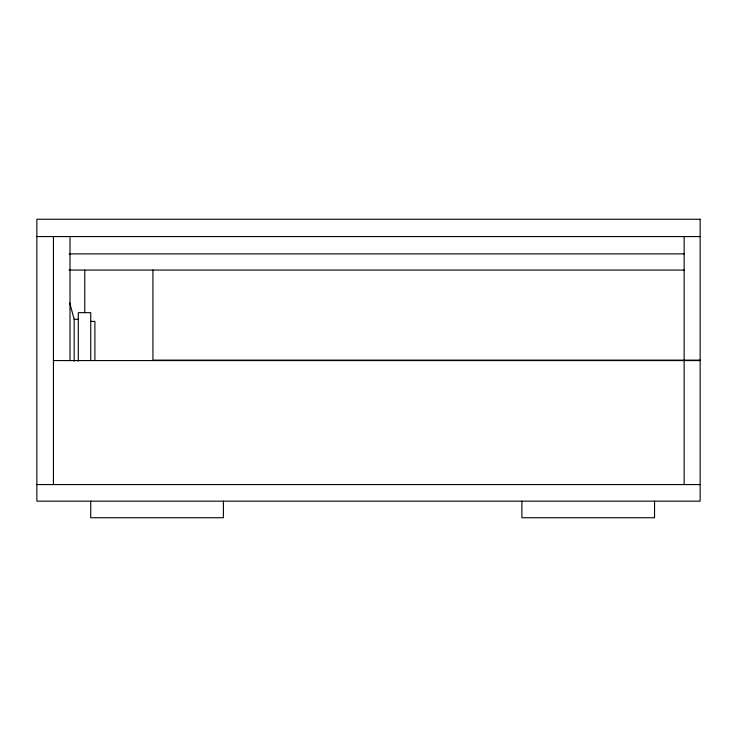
<?xml version="1.0" encoding="UTF-8"?>
<svg xmlns="http://www.w3.org/2000/svg" width="737" height="737" viewBox="0 0 737 737"><rect width="100%" height="100%" fill="white"/><g stroke="black" fill="none" stroke-linecap="round" stroke-linejoin="round"><path stroke-width="1.11" d="M36.85 236.577L700.15 236.577M69.103 253.897L684.148 253.897M69.103 270.064L684.148 270.064M69.637 302.667L74.161 319.241L78.306 319.241M90.743 321.369L94.889 321.369L94.889 360.319M700.15 360.135L152.928 360.135L152.928 269.935M53.432 360.577L700.15 360.577M36.85 484.577L700.15 484.577M684.148 236.577L684.148 484.577M654.548 501.16L654.548 517.743L521.888 517.743L521.888 501.16M223.403 501.16L223.403 517.743L90.743 517.743L90.743 501.16M90.743 360.365L90.743 312.672L78.306 312.672L78.306 361.176M84.773 270.064L84.773 312.506M74.161 319.241L74.161 361.176M70.015 237.59L70.015 360.633M53.432 236.577L53.432 484.577M700.15 219.257L36.85 219.257L36.85 501.16L700.15 501.16L700.15 219.257"/></g></svg>
